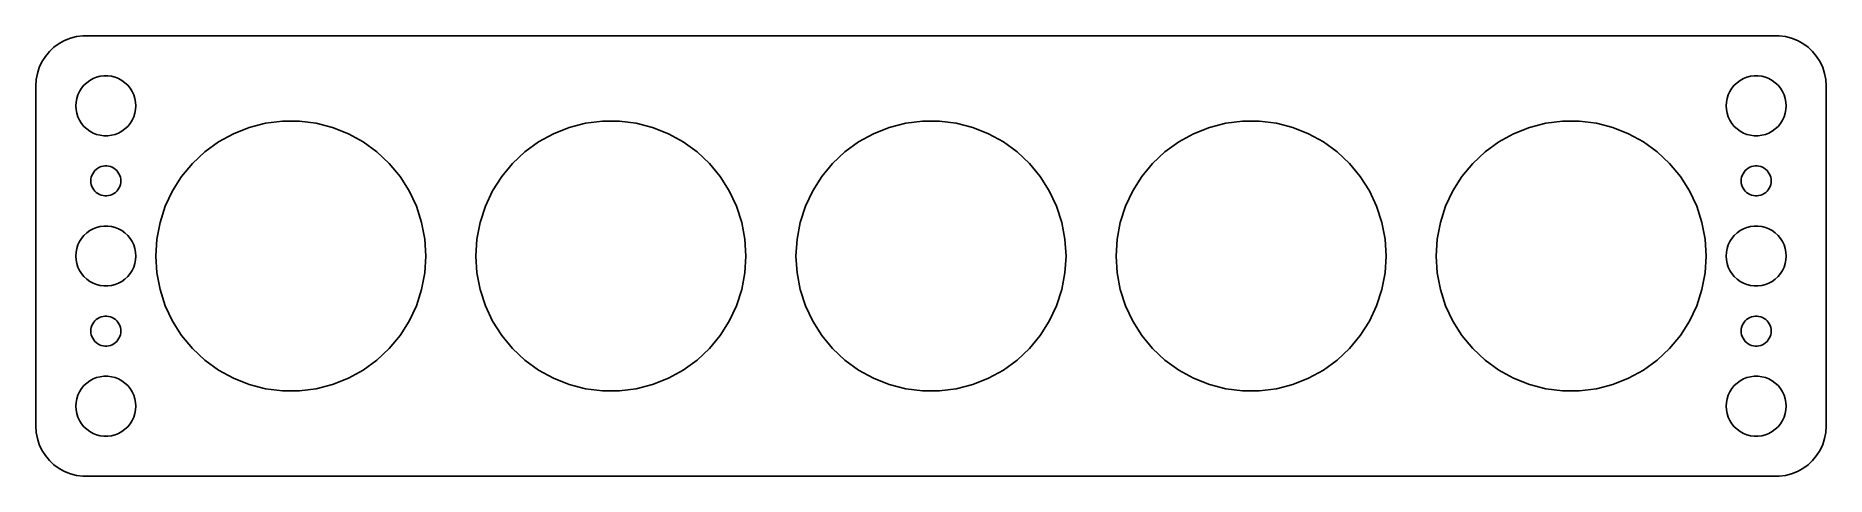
# Model space of a CAD drawing. Header units: metres. Extents: x -90 to 90, y 32 to 76.
import ezdxf

# ---------------------------------------------------------------- set-up
doc = ezdxf.new("R2010")
doc.units = ezdxf.units.M

msp = doc.modelspace()

# ---------------------------------------------------------------- linework, layer by layer
for p, q in [((-87.1791, 75.2216), (-87.6871, 74.8526)), ((-86.6289, 75.5241), (-87.1791, 75.2216)), ((-86.0451, 75.7553), (-86.6289, 75.5241)), ((-85.4369, 75.9114), (-86.0451, 75.7553)), ((-84.8139, 75.9901), (-85.4369, 75.9114)), ((84.8139, 75.9901), (-84.8139, 75.9901)), ((85.4369, 75.9114), (84.8139, 75.9901)), ((86.0451, 75.7553), (85.4369, 75.9114)), ((86.6289, 75.5241), (86.0451, 75.7553)), ((87.1791, 75.2216), (86.6289, 75.5241)), ((87.6871, 74.8526), (87.1791, 75.2216)), ((-88.8815, 73.4088), (-89.1489, 72.8406)), ((-88.5451, 73.9389), (-88.8815, 73.4088)), ((-88.1448, 74.4227), (-88.5451, 73.9389)), ((-87.6871, 74.8526), (-88.1448, 74.4227)), ((88.1448, 74.4227), (87.6871, 74.8526)), ((88.5451, 73.9389), (88.1448, 74.4227)), ((88.8815, 73.4088), (88.5451, 73.9389)), ((89.1489, 72.8406), (88.8815, 73.4088)), ((-89.4606, 71.6267), (-89.5, 71)), ((-89.3429, 72.2434), (-89.4606, 71.6267)), ((-89.1489, 72.8406), (-89.3429, 72.2434)), ((-84.1075, 71.533), (-83.7773, 71.7145)), ((-83.7773, 71.7145), (-83.427, 71.8532)), ((-83.427, 71.8532), (-83.0621, 71.9469)), ((-83.0621, 71.9469), (-82.6884, 71.9941)), ((-82.6884, 71.9941), (-82.3116, 71.9941)), ((-82.3116, 71.9941), (-81.9379, 71.9469)), ((-81.9379, 71.9469), (-81.573, 71.8532)), ((-81.573, 71.8532), (-81.2227, 71.7145)), ((-81.2227, 71.7145), (-80.8925, 71.533)), ((80.8925, 71.533), (81.2227, 71.7145)), ((81.2227, 71.7145), (81.573, 71.8532)), ((81.573, 71.8532), (81.9379, 71.9469)), ((81.9379, 71.9469), (82.3116, 71.9941)), ((82.3116, 71.9941), (82.6884, 71.9941)), ((82.6884, 71.9941), (83.0621, 71.9469)), ((83.0621, 71.9469), (83.427, 71.8532)), ((83.427, 71.8532), (83.7773, 71.7145)), ((83.7773, 71.7145), (84.1075, 71.533)), ((89.3429, 72.2434), (89.1489, 72.8406)), ((89.4606, 71.6267), (89.3429, 72.2434)), ((89.5, 71), (89.4606, 71.6267)), ((-89.5, 71), (-89.5, 37)), ((-85.4057, 69.7461), (-85.2893, 70.1044)), ((-85.2893, 70.1044), (-85.1289, 70.4453)), ((-85.1289, 70.4453), (-84.927, 70.7634)), ((-84.927, 70.7634), (-84.6869, 71.0536)), ((-84.6869, 71.0536), (-84.4123, 71.3115)), ((-84.4123, 71.3115), (-84.1075, 71.533)), ((-80.8925, 71.533), (-80.5877, 71.3115)), ((-80.5877, 71.3115), (-80.3131, 71.0536)), ((-80.3131, 71.0536), (-80.073, 70.7634)), ((-80.073, 70.7634), (-79.8711, 70.4453)), ((-79.8711, 70.4453), (-79.7107, 70.1044)), ((-79.7107, 70.1044), (-79.5943, 69.7461)), ((79.5943, 69.7461), (79.7107, 70.1044)), ((79.7107, 70.1044), (79.8711, 70.4453)), ((79.8711, 70.4453), (80.073, 70.7634)), ((80.073, 70.7634), (80.3131, 71.0536)), ((80.3131, 71.0536), (80.5877, 71.3115)), ((80.5877, 71.3115), (80.8925, 71.533)), ((84.1075, 71.533), (84.4123, 71.3115)), ((84.4123, 71.3115), (84.6869, 71.0536)), ((84.6869, 71.0536), (84.927, 70.7634)), ((84.927, 70.7634), (85.1289, 70.4453)), ((85.1289, 70.4453), (85.2893, 70.1044)), ((85.2893, 70.1044), (85.4057, 69.7461)), ((89.5, 37), (89.5, 71)), ((-85.5, 69), (-85.4763, 69.376)), ((-85.4763, 68.624), (-85.5, 69)), ((-85.4763, 69.376), (-85.4057, 69.7461)), ((-85.4057, 68.2539), (-85.4763, 68.624)), ((-85.2893, 67.8956), (-85.4057, 68.2539)), ((-79.5943, 68.2539), (-79.7107, 67.8956)), ((-79.5943, 69.7461), (-79.5237, 69.376)), ((-79.5237, 68.624), (-79.5943, 68.2539)), ((-79.5237, 69.376), (-79.5, 69)), ((-79.5, 69), (-79.5237, 68.624)), ((79.5, 69), (79.5237, 69.376)), ((79.5237, 68.624), (79.5, 69)), ((79.5237, 69.376), (79.5943, 69.7461)), ((79.5943, 68.2539), (79.5237, 68.624)), ((79.7107, 67.8956), (79.5943, 68.2539)), ((85.4057, 68.2539), (85.2893, 67.8956)), ((85.4057, 69.7461), (85.4763, 69.376)), ((85.4763, 68.624), (85.4057, 68.2539)), ((85.4763, 69.376), (85.5, 69)), ((85.5, 69), (85.4763, 68.624)), ((-85.1289, 67.5547), (-85.2893, 67.8956)), ((-84.927, 67.2366), (-85.1289, 67.5547)), ((-84.6869, 66.9464), (-84.927, 67.2366)), ((-84.4123, 66.6884), (-84.6869, 66.9464)), ((-84.1075, 66.467), (-84.4123, 66.6884)), ((-83.7773, 66.2855), (-84.1075, 66.467)), ((-83.427, 66.1468), (-83.7773, 66.2855)), ((-81.2227, 66.2855), (-81.573, 66.1468)), ((-80.8925, 66.467), (-81.2227, 66.2855)), ((-80.5877, 66.6884), (-80.8925, 66.467)), ((-80.3131, 66.9464), (-80.5877, 66.6884)), ((-80.073, 67.2366), (-80.3131, 66.9464)), ((-79.8711, 67.5547), (-80.073, 67.2366)), ((-79.7107, 67.8956), (-79.8711, 67.5547)), ((-69.748, 66.2152), (-68.1717, 66.8392)), ((-68.1717, 66.8392), (-66.5296, 67.2609)), ((-66.5296, 67.2609), (-64.8477, 67.4734)), ((-64.8477, 67.4734), (-63.1523, 67.4734)), ((-63.1523, 67.4734), (-61.4704, 67.2609)), ((-61.4704, 67.2609), (-59.8283, 66.8392)), ((-59.8283, 66.8392), (-58.252, 66.2152)), ((-37.748, 66.2152), (-36.1717, 66.8392)), ((-36.1717, 66.8392), (-34.5296, 67.2609)), ((-34.5296, 67.2609), (-32.8477, 67.4734)), ((-32.8477, 67.4734), (-31.1523, 67.4734)), ((-31.1523, 67.4734), (-29.4704, 67.2609)), ((-29.4704, 67.2609), (-27.8283, 66.8392)), ((-27.8283, 66.8392), (-26.252, 66.2152)), ((-5.748, 66.2152), (-4.1717, 66.8392)), ((-4.1717, 66.8392), (-2.5296, 67.2609)), ((-2.5296, 67.2609), (-0.8477, 67.4734)), ((-0.8477, 67.4734), (0.8477, 67.4734)), ((0.8477, 67.4734), (2.5296, 67.2609)), ((2.5296, 67.2609), (4.1717, 66.8392)), ((4.1717, 66.8392), (5.748, 66.2152)), ((26.252, 66.2152), (27.8283, 66.8392)), ((27.8283, 66.8392), (29.4704, 67.2609)), ((29.4704, 67.2609), (31.1523, 67.4734)), ((31.1523, 67.4734), (32.8477, 67.4734)), ((32.8477, 67.4734), (34.5296, 67.2609)), ((34.5296, 67.2609), (36.1717, 66.8392)), ((36.1717, 66.8392), (37.748, 66.2152)), ((58.252, 66.2152), (59.8283, 66.8392)), ((59.8283, 66.8392), (61.4704, 67.2609)), ((61.4704, 67.2609), (63.1523, 67.4734)), ((63.1523, 67.4734), (64.8477, 67.4734)), ((64.8477, 67.4734), (66.5296, 67.2609)), ((66.5296, 67.2609), (68.1717, 66.8392)), ((68.1717, 66.8392), (69.748, 66.2152)), ((79.8711, 67.5547), (79.7107, 67.8956)), ((80.073, 67.2366), (79.8711, 67.5547)), ((80.3131, 66.9464), (80.073, 67.2366)), ((80.5877, 66.6884), (80.3131, 66.9464)), ((80.8925, 66.467), (80.5877, 66.6884)), ((81.2227, 66.2855), (80.8925, 66.467)), ((81.573, 66.1468), (81.2227, 66.2855)), ((83.7773, 66.2855), (83.427, 66.1468)), ((84.1075, 66.467), (83.7773, 66.2855)), ((84.4123, 66.6884), (84.1075, 66.467)), ((84.6869, 66.9464), (84.4123, 66.6884)), ((84.927, 67.2366), (84.6869, 66.9464)), ((85.1289, 67.5547), (84.927, 67.2366)), ((85.2893, 67.8956), (85.1289, 67.5547)), ((-83.0621, 66.0531), (-83.427, 66.1468)), ((-82.6884, 66.0059), (-83.0621, 66.0531)), ((-82.3116, 66.0059), (-82.6884, 66.0059)), ((-81.9379, 66.0531), (-82.3116, 66.0059)), ((-81.573, 66.1468), (-81.9379, 66.0531)), ((-72.6052, 64.4019), (-71.2337, 65.3984)), ((-71.2337, 65.3984), (-69.748, 66.2152)), ((-58.252, 66.2152), (-56.7663, 65.3984)), ((-56.7663, 65.3984), (-55.3948, 64.4019)), ((-40.6052, 64.4019), (-39.2337, 65.3984)), ((-39.2337, 65.3984), (-37.748, 66.2152)), ((-26.252, 66.2152), (-24.7663, 65.3984)), ((-24.7663, 65.3984), (-23.3948, 64.4019)), ((-8.6052, 64.4019), (-7.2337, 65.3984)), ((-7.2337, 65.3984), (-5.748, 66.2152)), ((5.748, 66.2152), (7.2337, 65.3984)), ((7.2337, 65.3984), (8.6052, 64.4019)), ((23.3948, 64.4019), (24.7663, 65.3984)), ((24.7663, 65.3984), (26.252, 66.2152)), ((37.748, 66.2152), (39.2337, 65.3984)), ((39.2337, 65.3984), (40.6052, 64.4019)), ((55.3948, 64.4019), (56.7663, 65.3984)), ((56.7663, 65.3984), (58.252, 66.2152)), ((69.748, 66.2152), (71.2337, 65.3984)), ((71.2337, 65.3984), (72.6052, 64.4019)), ((81.9379, 66.0531), (81.573, 66.1468)), ((82.3116, 66.0059), (81.9379, 66.0531)), ((82.6884, 66.0059), (82.3116, 66.0059)), ((83.0621, 66.0531), (82.6884, 66.0059)), ((83.427, 66.1468), (83.0621, 66.0531)), ((-83.5934, 62.5268), (-83.4561, 62.6558)), ((-83.4561, 62.6558), (-83.3037, 62.7665)), ((-83.3037, 62.7665), (-83.1387, 62.8572)), ((-83.1387, 62.8572), (-82.9635, 62.9266)), ((-82.9635, 62.9266), (-82.7811, 62.9734)), ((-82.7811, 62.9734), (-82.5942, 62.997)), ((-82.5942, 62.997), (-82.4058, 62.997)), ((-82.4058, 62.997), (-82.2189, 62.9734)), ((-82.2189, 62.9734), (-82.0365, 62.9266)), ((-82.0365, 62.9266), (-81.8613, 62.8572)), ((-81.8613, 62.8572), (-81.6963, 62.7665)), ((-81.6963, 62.7665), (-81.5439, 62.6558)), ((-81.5439, 62.6558), (-81.4065, 62.5268)), ((-74.9217, 61.9351), (-73.8411, 63.2414)), ((-73.8411, 63.2414), (-72.6052, 64.4019)), ((-55.3948, 64.4019), (-54.1589, 63.2414)), ((-54.1589, 63.2414), (-53.0783, 61.9351)), ((-42.9217, 61.9351), (-41.8411, 63.2414)), ((-41.8411, 63.2414), (-40.6052, 64.4019)), ((-23.3948, 64.4019), (-22.1589, 63.2414)), ((-22.1589, 63.2414), (-21.0783, 61.9351)), ((-10.9217, 61.9351), (-9.8411, 63.2414)), ((-9.8411, 63.2414), (-8.6052, 64.4019)), ((8.6052, 64.4019), (9.8411, 63.2414)), ((9.8411, 63.2414), (10.9217, 61.9351)), ((21.0783, 61.9351), (22.1589, 63.2414)), ((22.1589, 63.2414), (23.3948, 64.4019)), ((40.6052, 64.4019), (41.8411, 63.2414)), ((41.8411, 63.2414), (42.9217, 61.9351)), ((53.0783, 61.9351), (54.1589, 63.2414)), ((54.1589, 63.2414), (55.3948, 64.4019)), ((72.6052, 64.4019), (73.8411, 63.2414)), ((73.8411, 63.2414), (74.9217, 61.9351)), ((81.4065, 62.5268), (81.5439, 62.6558)), ((81.5439, 62.6558), (81.6963, 62.7665)), ((81.6963, 62.7665), (81.8613, 62.8572)), ((81.8613, 62.8572), (82.0365, 62.9266)), ((82.0365, 62.9266), (82.2189, 62.9734)), ((82.2189, 62.9734), (82.4058, 62.997)), ((82.4058, 62.997), (82.5942, 62.997)), ((82.5942, 62.997), (82.7811, 62.9734)), ((82.7811, 62.9734), (82.9635, 62.9266)), ((82.9635, 62.9266), (83.1387, 62.8572)), ((83.1387, 62.8572), (83.3037, 62.7665)), ((83.3037, 62.7665), (83.4561, 62.6558)), ((83.4561, 62.6558), (83.5934, 62.5268)), ((-84, 61.5), (-83.9882, 61.688)), ((-83.9882, 61.312), (-84, 61.5)), ((-83.9882, 61.688), (-83.9529, 61.873)), ((-83.9529, 61.127), (-83.9882, 61.312)), ((-83.9529, 61.873), (-83.8947, 62.0522)), ((-83.8947, 60.9478), (-83.9529, 61.127)), ((-83.8947, 62.0522), (-83.8145, 62.2226)), ((-83.8145, 60.7774), (-83.8947, 60.9478)), ((-83.8145, 62.2226), (-83.7135, 62.3817)), ((-83.7135, 62.3817), (-83.5934, 62.5268)), ((-81.4065, 62.5268), (-81.2865, 62.3817)), ((-81.2865, 62.3817), (-81.1855, 62.2226)), ((-81.1855, 62.2226), (-81.1053, 62.0522)), ((-81.1053, 60.9478), (-81.1855, 60.7774)), ((-81.1053, 62.0522), (-81.0471, 61.873)), ((-81.0471, 61.127), (-81.1053, 60.9478)), ((-81.0471, 61.873), (-81.0118, 61.688)), ((-81.0118, 61.312), (-81.0471, 61.127)), ((-81.0118, 61.688), (-81, 61.5)), ((-81, 61.5), (-81.0118, 61.312)), ((-75.8301, 60.5037), (-74.9217, 61.9351)), ((-53.0783, 61.9351), (-52.1699, 60.5037)), ((-43.8301, 60.5037), (-42.9217, 61.9351)), ((-21.0783, 61.9351), (-20.1698, 60.5037)), ((-11.8301, 60.5037), (-10.9217, 61.9351)), ((10.9217, 61.9351), (11.8301, 60.5037)), ((20.1698, 60.5037), (21.0783, 61.9351)), ((42.9217, 61.9351), (43.8301, 60.5037)), ((52.1699, 60.5037), (53.0783, 61.9351)), ((74.9217, 61.9351), (75.8301, 60.5037)), ((81, 61.5), (81.0118, 61.688)), ((81.0118, 61.312), (81, 61.5)), ((81.0118, 61.688), (81.0471, 61.873)), ((81.0471, 61.127), (81.0118, 61.312)), ((81.0471, 61.873), (81.1053, 62.0522)), ((81.1053, 60.9478), (81.0471, 61.127)), ((81.1053, 62.0522), (81.1855, 62.2226)), ((81.1855, 60.7774), (81.1053, 60.9478)), ((81.1855, 62.2226), (81.2865, 62.3817)), ((81.2865, 62.3817), (81.4065, 62.5268)), ((83.5934, 62.5268), (83.7135, 62.3817)), ((83.7135, 62.3817), (83.8145, 62.2226)), ((83.8145, 62.2226), (83.8947, 62.0522)), ((83.8947, 60.9478), (83.8145, 60.7774)), ((83.8947, 62.0522), (83.9529, 61.873)), ((83.9529, 61.127), (83.8947, 60.9478)), ((83.9529, 61.873), (83.9882, 61.688)), ((83.9882, 61.312), (83.9529, 61.127)), ((83.9882, 61.688), (84, 61.5)), ((84, 61.5), (83.9882, 61.312)), ((-83.7135, 60.6183), (-83.8145, 60.7774)), ((-83.5934, 60.4732), (-83.7135, 60.6183)), ((-83.4561, 60.3442), (-83.5934, 60.4732)), ((-83.3037, 60.2335), (-83.4561, 60.3442)), ((-83.1387, 60.1427), (-83.3037, 60.2335)), ((-82.9635, 60.0734), (-83.1387, 60.1427)), ((-82.7811, 60.0266), (-82.9635, 60.0734)), ((-82.5942, 60.0029), (-82.7811, 60.0266)), ((-82.4058, 60.0029), (-82.5942, 60.0029)), ((-82.2189, 60.0266), (-82.4058, 60.0029)), ((-82.0365, 60.0734), (-82.2189, 60.0266)), ((-81.8613, 60.1427), (-82.0365, 60.0734)), ((-81.6963, 60.2335), (-81.8613, 60.1427)), ((-81.5439, 60.3442), (-81.6963, 60.2335)), ((-81.4065, 60.4732), (-81.5439, 60.3442)), ((-81.2865, 60.6183), (-81.4065, 60.4732)), ((-81.1855, 60.7774), (-81.2865, 60.6183)), ((-76.552, 58.9697), (-75.8301, 60.5037)), ((-52.1699, 60.5037), (-51.448, 58.9697)), ((-44.552, 58.9697), (-43.8301, 60.5037)), ((-20.1698, 60.5037), (-19.448, 58.9697)), ((-12.552, 58.9697), (-11.8301, 60.5037)), ((11.8301, 60.5037), (12.552, 58.9697)), ((19.448, 58.9697), (20.1698, 60.5037)), ((43.8301, 60.5037), (44.552, 58.9697)), ((51.448, 58.9697), (52.1699, 60.5037)), ((75.8301, 60.5037), (76.552, 58.9697)), ((81.2865, 60.6183), (81.1855, 60.7774)), ((81.4065, 60.4732), (81.2865, 60.6183)), ((81.5439, 60.3442), (81.4065, 60.4732)), ((81.6963, 60.2335), (81.5439, 60.3442)), ((81.8613, 60.1427), (81.6963, 60.2335)), ((82.0365, 60.0734), (81.8613, 60.1427)), ((82.2189, 60.0266), (82.0365, 60.0734)), ((82.4058, 60.0029), (82.2189, 60.0266)), ((82.5942, 60.0029), (82.4058, 60.0029)), ((82.7811, 60.0266), (82.5942, 60.0029)), ((82.9635, 60.0734), (82.7811, 60.0266)), ((83.1387, 60.1427), (82.9635, 60.0734)), ((83.3037, 60.2335), (83.1387, 60.1427)), ((83.4561, 60.3442), (83.3037, 60.2335)), ((83.5934, 60.4732), (83.4561, 60.3442)), ((83.7135, 60.6183), (83.5934, 60.4732)), ((83.8145, 60.7774), (83.7135, 60.6183)), ((-77.3935, 55.692), (-77.0759, 57.3573)), ((-77.0759, 57.3573), (-76.552, 58.9697)), ((-51.448, 58.9697), (-50.9241, 57.3573)), ((-50.9241, 57.3573), (-50.6064, 55.692)), ((-45.3935, 55.692), (-45.0759, 57.3573)), ((-45.0759, 57.3573), (-44.552, 58.9697)), ((-19.448, 58.9697), (-18.9241, 57.3573)), ((-18.9241, 57.3573), (-18.6064, 55.692)), ((-13.3935, 55.692), (-13.0759, 57.3573)), ((-13.0759, 57.3573), (-12.552, 58.9697)), ((12.552, 58.9697), (13.0759, 57.3573)), ((13.0759, 57.3573), (13.3935, 55.692)), ((18.6064, 55.692), (18.9241, 57.3573)), ((18.9241, 57.3573), (19.448, 58.9697)), ((44.552, 58.9697), (45.0759, 57.3573)), ((45.0759, 57.3573), (45.3935, 55.692)), ((50.6064, 55.692), (50.9241, 57.3573)), ((50.9241, 57.3573), (51.448, 58.9697)), ((76.552, 58.9697), (77.0759, 57.3573)), ((77.0759, 57.3573), (77.3935, 55.692)), ((-85.1289, 55.4453), (-84.927, 55.7634)), ((-84.927, 55.7634), (-84.6869, 56.0536)), ((-84.6869, 56.0536), (-84.4123, 56.3115)), ((-84.4123, 56.3115), (-84.1075, 56.533)), ((-84.1075, 56.533), (-83.7773, 56.7145)), ((-83.7773, 56.7145), (-83.427, 56.8532)), ((-83.427, 56.8532), (-83.0621, 56.9469)), ((-83.0621, 56.9469), (-82.6884, 56.9941)), ((-82.6884, 56.9941), (-82.3116, 56.9941)), ((-82.3116, 56.9941), (-81.9379, 56.9469)), ((-81.9379, 56.9469), (-81.573, 56.8532)), ((-81.573, 56.8532), (-81.2227, 56.7145)), ((-81.2227, 56.7145), (-80.8925, 56.533)), ((-80.8925, 56.533), (-80.5877, 56.3115)), ((-80.5877, 56.3115), (-80.3131, 56.0536)), ((-80.3131, 56.0536), (-80.073, 55.7634)), ((-80.073, 55.7634), (-79.8711, 55.4453)), ((-77.5, 54), (-77.3935, 55.692)), ((-50.6064, 55.692), (-50.5, 54)), ((-45.5, 54), (-45.3935, 55.692)), ((-18.6064, 55.692), (-18.5, 54)), ((-13.5, 54), (-13.3935, 55.692)), ((13.3935, 55.692), (13.5, 54)), ((18.5, 54), (18.6064, 55.692)), ((45.3935, 55.692), (45.5, 54)), ((50.5, 54), (50.6064, 55.692)), ((77.3935, 55.692), (77.5, 54)), ((79.8711, 55.4453), (80.073, 55.7634)), ((80.073, 55.7634), (80.3131, 56.0536)), ((80.3131, 56.0536), (80.5877, 56.3115)), ((80.5877, 56.3115), (80.8925, 56.533)), ((80.8925, 56.533), (81.2227, 56.7145)), ((81.2227, 56.7145), (81.573, 56.8532)), ((81.573, 56.8532), (81.9379, 56.9469)), ((81.9379, 56.9469), (82.3116, 56.9941)), ((82.3116, 56.9941), (82.6884, 56.9941)), ((82.6884, 56.9941), (83.0621, 56.9469)), ((83.0621, 56.9469), (83.427, 56.8532)), ((83.427, 56.8532), (83.7773, 56.7145)), ((83.7773, 56.7145), (84.1075, 56.533)), ((84.1075, 56.533), (84.4123, 56.3115)), ((84.4123, 56.3115), (84.6869, 56.0536)), ((84.6869, 56.0536), (84.927, 55.7634)), ((84.927, 55.7634), (85.1289, 55.4453)), ((-85.5, 54), (-85.4763, 54.376)), ((-85.4763, 53.624), (-85.5, 54)), ((-85.4763, 54.376), (-85.4057, 54.7461)), ((-85.4057, 54.7461), (-85.2893, 55.1044)), ((-85.2893, 55.1044), (-85.1289, 55.4453)), ((-79.8711, 55.4453), (-79.7107, 55.1044)), ((-79.7107, 55.1044), (-79.5943, 54.7461)), ((-79.5943, 54.7461), (-79.5237, 54.376)), ((-79.5237, 54.376), (-79.5, 54)), ((-79.5, 54), (-79.5237, 53.624)), ((-77.3935, 52.308), (-77.5, 54)), ((-50.5, 54), (-50.6064, 52.308)), ((-45.3935, 52.308), (-45.5, 54)), ((-18.5, 54), (-18.6064, 52.308)), ((-13.3935, 52.308), (-13.5, 54)), ((13.5, 54), (13.3935, 52.308)), ((18.6064, 52.308), (18.5, 54)), ((45.5, 54), (45.3935, 52.308)), ((50.6064, 52.308), (50.5, 54)), ((77.5, 54), (77.3935, 52.308)), ((79.5, 54), (79.5237, 54.376)), ((79.5237, 53.624), (79.5, 54)), ((79.5237, 54.376), (79.5943, 54.7461)), ((79.5943, 54.7461), (79.7107, 55.1044)), ((79.7107, 55.1044), (79.8711, 55.4453)), ((85.1289, 55.4453), (85.2893, 55.1044)), ((85.2893, 55.1044), (85.4057, 54.7461)), ((85.4057, 54.7461), (85.4763, 54.376)), ((85.4763, 54.376), (85.5, 54)), ((85.5, 54), (85.4763, 53.624)), ((-85.4057, 53.2539), (-85.4763, 53.624)), ((-85.2893, 52.8956), (-85.4057, 53.2539)), ((-85.1289, 52.5547), (-85.2893, 52.8956)), ((-84.927, 52.2366), (-85.1289, 52.5547)), ((-84.6869, 51.9464), (-84.927, 52.2366)), ((-84.4123, 51.6885), (-84.6869, 51.9464)), ((-80.3131, 51.9464), (-80.5877, 51.6885)), ((-80.073, 52.2366), (-80.3131, 51.9464)), ((-79.8711, 52.5547), (-80.073, 52.2366)), ((-79.7107, 52.8956), (-79.8711, 52.5547)), ((-79.5943, 53.2539), (-79.7107, 52.8956)), ((-79.5237, 53.624), (-79.5943, 53.2539)), ((-77.0759, 50.6427), (-77.3935, 52.308)), ((-50.6064, 52.308), (-50.9241, 50.6427)), ((-45.0759, 50.6427), (-45.3935, 52.308)), ((-18.6064, 52.308), (-18.9241, 50.6427)), ((-13.0759, 50.6427), (-13.3935, 52.308)), ((13.3935, 52.308), (13.0759, 50.6427)), ((18.9241, 50.6427), (18.6064, 52.308)), ((45.3935, 52.308), (45.0759, 50.6427)), ((50.9241, 50.6427), (50.6064, 52.308)), ((77.3935, 52.308), (77.0759, 50.6427)), ((79.5943, 53.2539), (79.5237, 53.624)), ((79.7107, 52.8956), (79.5943, 53.2539)), ((79.8711, 52.5547), (79.7107, 52.8956)), ((80.073, 52.2366), (79.8711, 52.5547)), ((80.3131, 51.9464), (80.073, 52.2366)), ((80.5877, 51.6885), (80.3131, 51.9464)), ((84.6869, 51.9464), (84.4123, 51.6885)), ((84.927, 52.2366), (84.6869, 51.9464)), ((85.1289, 52.5547), (84.927, 52.2366)), ((85.2893, 52.8956), (85.1289, 52.5547)), ((85.4057, 53.2539), (85.2893, 52.8956)), ((85.4763, 53.624), (85.4057, 53.2539)), ((-84.1075, 51.467), (-84.4123, 51.6885)), ((-83.7773, 51.2855), (-84.1075, 51.467)), ((-83.427, 51.1468), (-83.7773, 51.2855)), ((-83.0621, 51.0531), (-83.427, 51.1468)), ((-82.6884, 51.0059), (-83.0621, 51.0531)), ((-82.3116, 51.0059), (-82.6884, 51.0059)), ((-81.9379, 51.0531), (-82.3116, 51.0059)), ((-81.573, 51.1468), (-81.9379, 51.0531)), ((-81.2227, 51.2855), (-81.573, 51.1468)), ((-80.8925, 51.467), (-81.2227, 51.2855)), ((-80.5877, 51.6885), (-80.8925, 51.467)), ((-76.552, 49.0303), (-77.0759, 50.6427)), ((-50.9241, 50.6427), (-51.448, 49.0303)), ((-44.552, 49.0303), (-45.0759, 50.6427)), ((-18.9241, 50.6427), (-19.448, 49.0303)), ((-12.552, 49.0303), (-13.0759, 50.6427)), ((13.0759, 50.6427), (12.552, 49.0303)), ((19.448, 49.0303), (18.9241, 50.6427)), ((45.0759, 50.6427), (44.552, 49.0303)), ((51.448, 49.0303), (50.9241, 50.6427)), ((77.0759, 50.6427), (76.552, 49.0303)), ((80.8925, 51.467), (80.5877, 51.6885)), ((81.2227, 51.2855), (80.8925, 51.467)), ((81.573, 51.1468), (81.2227, 51.2855)), ((81.9379, 51.0531), (81.573, 51.1468)), ((82.3116, 51.0059), (81.9379, 51.0531)), ((82.6884, 51.0059), (82.3116, 51.0059)), ((83.0621, 51.0531), (82.6884, 51.0059)), ((83.427, 51.1468), (83.0621, 51.0531)), ((83.7773, 51.2855), (83.427, 51.1468)), ((84.1075, 51.467), (83.7773, 51.2855)), ((84.4123, 51.6885), (84.1075, 51.467)), ((-75.8301, 47.4963), (-76.552, 49.0303)), ((-51.448, 49.0303), (-52.1699, 47.4963)), ((-43.8301, 47.4963), (-44.552, 49.0303)), ((-19.448, 49.0303), (-20.1698, 47.4963)), ((-11.8301, 47.4963), (-12.552, 49.0303)), ((12.552, 49.0303), (11.8301, 47.4963)), ((20.1698, 47.4963), (19.448, 49.0303)), ((44.552, 49.0303), (43.8301, 47.4963)), ((52.1699, 47.4963), (51.448, 49.0303)), ((76.552, 49.0303), (75.8301, 47.4963)), ((-84, 46.5), (-83.9882, 46.688)), ((-83.9882, 46.688), (-83.9529, 46.873)), ((-83.9529, 46.873), (-83.8947, 47.0522)), ((-83.8947, 47.0522), (-83.8145, 47.2226)), ((-83.8145, 47.2226), (-83.7135, 47.3817)), ((-83.7135, 47.3817), (-83.5934, 47.5268)), ((-83.5934, 47.5268), (-83.4561, 47.6558)), ((-83.4561, 47.6558), (-83.3037, 47.7665)), ((-83.3037, 47.7665), (-83.1387, 47.8573)), ((-83.1387, 47.8573), (-82.9635, 47.9266)), ((-82.9635, 47.9266), (-82.7811, 47.9734)), ((-82.7811, 47.9734), (-82.5942, 47.9971)), ((-82.5942, 47.9971), (-82.4058, 47.9971)), ((-82.4058, 47.9971), (-82.2189, 47.9734)), ((-82.2189, 47.9734), (-82.0365, 47.9266)), ((-82.0365, 47.9266), (-81.8613, 47.8573)), ((-81.8613, 47.8573), (-81.6963, 47.7665)), ((-81.6963, 47.7665), (-81.5439, 47.6558)), ((-81.5439, 47.6558), (-81.4065, 47.5268)), ((-81.4065, 47.5268), (-81.2865, 47.3817)), ((-81.2865, 47.3817), (-81.1855, 47.2226)), ((-81.1855, 47.2226), (-81.1053, 47.0522)), ((-81.1053, 47.0522), (-81.0471, 46.873)), ((-81.0471, 46.873), (-81.0118, 46.688)), ((-81.0118, 46.688), (-81, 46.5)), ((-74.9217, 46.0649), (-75.8301, 47.4963)), ((-52.1699, 47.4963), (-53.0783, 46.0649)), ((-42.9217, 46.0649), (-43.8301, 47.4963)), ((-20.1698, 47.4963), (-21.0783, 46.0649)), ((-10.9217, 46.0649), (-11.8301, 47.4963)), ((11.8301, 47.4963), (10.9217, 46.0649)), ((21.0783, 46.0649), (20.1698, 47.4963)), ((43.8301, 47.4963), (42.9217, 46.0649)), ((53.0783, 46.0649), (52.1699, 47.4963)), ((75.8301, 47.4963), (74.9217, 46.0649)), ((81, 46.5), (81.0118, 46.688)), ((81.0118, 46.688), (81.0471, 46.873)), ((81.0471, 46.873), (81.1053, 47.0522)), ((81.1053, 47.0522), (81.1855, 47.2226)), ((81.1855, 47.2226), (81.2865, 47.3817)), ((81.2865, 47.3817), (81.4065, 47.5268)), ((81.4065, 47.5268), (81.5439, 47.6558)), ((81.5439, 47.6558), (81.6963, 47.7665)), ((81.6963, 47.7665), (81.8613, 47.8573)), ((81.8613, 47.8573), (82.0365, 47.9266)), ((82.0365, 47.9266), (82.2189, 47.9734)), ((82.2189, 47.9734), (82.4058, 47.9971)), ((82.4058, 47.9971), (82.5942, 47.9971)), ((82.5942, 47.9971), (82.7811, 47.9734)), ((82.7811, 47.9734), (82.9635, 47.9266)), ((82.9635, 47.9266), (83.1387, 47.8573)), ((83.1387, 47.8573), (83.3037, 47.7665)), ((83.3037, 47.7665), (83.4561, 47.6558)), ((83.4561, 47.6558), (83.5934, 47.5268)), ((83.5934, 47.5268), (83.7135, 47.3817)), ((83.7135, 47.3817), (83.8145, 47.2226)), ((83.8145, 47.2226), (83.8947, 47.0522)), ((83.8947, 47.0522), (83.9529, 46.873)), ((83.9529, 46.873), (83.9882, 46.688)), ((83.9882, 46.688), (84, 46.5)), ((-83.9882, 46.312), (-84, 46.5)), ((-83.9529, 46.127), (-83.9882, 46.312)), ((-83.8947, 45.9478), (-83.9529, 46.127)), ((-83.8145, 45.7774), (-83.8947, 45.9478)), ((-83.7135, 45.6183), (-83.8145, 45.7774)), ((-83.5934, 45.4732), (-83.7135, 45.6183)), ((-83.4561, 45.3442), (-83.5934, 45.4732)), ((-83.3037, 45.2335), (-83.4561, 45.3442)), ((-83.1387, 45.1428), (-83.3037, 45.2335)), ((-82.9635, 45.0734), (-83.1387, 45.1428)), ((-82.7811, 45.0266), (-82.9635, 45.0734)), ((-82.5942, 45.003), (-82.7811, 45.0266)), ((-82.4058, 45.003), (-82.5942, 45.003)), ((-82.2189, 45.0266), (-82.4058, 45.003)), ((-82.0365, 45.0734), (-82.2189, 45.0266)), ((-81.8613, 45.1428), (-82.0365, 45.0734)), ((-81.6963, 45.2335), (-81.8613, 45.1428)), ((-81.5439, 45.3442), (-81.6963, 45.2335)), ((-81.4065, 45.4732), (-81.5439, 45.3442)), ((-81.2865, 45.6183), (-81.4065, 45.4732)), ((-81.1855, 45.7774), (-81.2865, 45.6183)), ((-81.1053, 45.9478), (-81.1855, 45.7774)), ((-81.0471, 46.127), (-81.1053, 45.9478)), ((-81.0118, 46.312), (-81.0471, 46.127)), ((-81, 46.5), (-81.0118, 46.312)), ((-73.8411, 44.7586), (-74.9217, 46.0649)), ((-72.6052, 43.5981), (-73.8411, 44.7586)), ((-54.1589, 44.7586), (-55.3948, 43.5981)), ((-53.0783, 46.0649), (-54.1589, 44.7586)), ((-41.8411, 44.7586), (-42.9217, 46.0649)), ((-40.6052, 43.5981), (-41.8411, 44.7586)), ((-22.1589, 44.7586), (-23.3948, 43.5981)), ((-21.0783, 46.0649), (-22.1589, 44.7586)), ((-9.8411, 44.7586), (-10.9217, 46.0649)), ((-8.6052, 43.5981), (-9.8411, 44.7586)), ((9.8411, 44.7586), (8.6052, 43.5981)), ((10.9217, 46.0649), (9.8411, 44.7586)), ((22.1589, 44.7586), (21.0783, 46.0649)), ((23.3948, 43.5981), (22.1589, 44.7586)), ((41.8411, 44.7586), (40.6052, 43.5981)), ((42.9217, 46.0649), (41.8411, 44.7586)), ((54.1589, 44.7586), (53.0783, 46.0649)), ((55.3948, 43.5981), (54.1589, 44.7586)), ((73.8411, 44.7586), (72.6052, 43.5981)), ((74.9217, 46.0649), (73.8411, 44.7586)), ((81.0118, 46.312), (81, 46.5)), ((81.0471, 46.127), (81.0118, 46.312)), ((81.1053, 45.9478), (81.0471, 46.127)), ((81.1855, 45.7774), (81.1053, 45.9478)), ((81.2865, 45.6183), (81.1855, 45.7774)), ((81.4065, 45.4732), (81.2865, 45.6183)), ((81.5439, 45.3442), (81.4065, 45.4732)), ((81.6963, 45.2335), (81.5439, 45.3442)), ((81.8613, 45.1428), (81.6963, 45.2335)), ((82.0365, 45.0734), (81.8613, 45.1428)), ((82.2189, 45.0266), (82.0365, 45.0734)), ((82.4058, 45.003), (82.2189, 45.0266)), ((82.5942, 45.003), (82.4058, 45.003)), ((82.7811, 45.0266), (82.5942, 45.003)), ((82.9635, 45.0734), (82.7811, 45.0266)), ((83.1387, 45.1428), (82.9635, 45.0734)), ((83.3037, 45.2335), (83.1387, 45.1428)), ((83.4561, 45.3442), (83.3037, 45.2335)), ((83.5934, 45.4732), (83.4561, 45.3442)), ((83.7135, 45.6183), (83.5934, 45.4732)), ((83.8145, 45.7774), (83.7135, 45.6183)), ((83.8947, 45.9478), (83.8145, 45.7774)), ((83.9529, 46.127), (83.8947, 45.9478)), ((83.9882, 46.312), (83.9529, 46.127)), ((84, 46.5), (83.9882, 46.312)), ((-71.2337, 42.6016), (-72.6052, 43.5981)), ((-55.3948, 43.5981), (-56.7663, 42.6016)), ((-39.2337, 42.6016), (-40.6052, 43.5981)), ((-23.3948, 43.5981), (-24.7663, 42.6016)), ((-7.2337, 42.6016), (-8.6052, 43.5981)), ((8.6052, 43.5981), (7.2337, 42.6016)), ((24.7663, 42.6016), (23.3948, 43.5981)), ((40.6052, 43.5981), (39.2337, 42.6016)), ((56.7663, 42.6016), (55.3948, 43.5981)), ((72.6052, 43.5981), (71.2337, 42.6016)), ((-84.6869, 41.0536), (-84.4123, 41.3116)), ((-84.4123, 41.3116), (-84.1075, 41.533)), ((-84.1075, 41.533), (-83.7773, 41.7145)), ((-83.7773, 41.7145), (-83.427, 41.8532)), ((-83.427, 41.8532), (-83.0621, 41.9469)), ((-83.0621, 41.9469), (-82.6884, 41.9941)), ((-82.6884, 41.9941), (-82.3116, 41.9941)), ((-82.3116, 41.9941), (-81.9379, 41.9469)), ((-81.9379, 41.9469), (-81.573, 41.8532)), ((-81.573, 41.8532), (-81.2227, 41.7145)), ((-81.2227, 41.7145), (-80.8925, 41.533)), ((-80.8925, 41.533), (-80.5877, 41.3116)), ((-80.5877, 41.3116), (-80.3131, 41.0536)), ((-69.748, 41.7848), (-71.2337, 42.6016)), ((-68.1717, 41.1608), (-69.748, 41.7848)), ((-58.252, 41.7848), (-59.8283, 41.1608)), ((-56.7663, 42.6016), (-58.252, 41.7848)), ((-37.748, 41.7848), (-39.2337, 42.6016)), ((-36.1717, 41.1608), (-37.748, 41.7848)), ((-26.252, 41.7848), (-27.8283, 41.1608)), ((-24.7663, 42.6016), (-26.252, 41.7848)), ((-5.748, 41.7848), (-7.2337, 42.6016)), ((-4.1717, 41.1608), (-5.748, 41.7848)), ((5.748, 41.7848), (4.1717, 41.1608)), ((7.2337, 42.6016), (5.748, 41.7848)), ((26.252, 41.7848), (24.7663, 42.6016)), ((27.8283, 41.1608), (26.252, 41.7848)), ((37.748, 41.7848), (36.1717, 41.1608)), ((39.2337, 42.6016), (37.748, 41.7848)), ((58.252, 41.7848), (56.7663, 42.6016)), ((59.8283, 41.1608), (58.252, 41.7848)), ((69.748, 41.7848), (68.1717, 41.1608)), ((71.2337, 42.6016), (69.748, 41.7848)), ((80.3131, 41.0536), (80.5877, 41.3116)), ((80.5877, 41.3116), (80.8925, 41.533)), ((80.8925, 41.533), (81.2227, 41.7145)), ((81.2227, 41.7145), (81.573, 41.8532)), ((81.573, 41.8532), (81.9379, 41.9469)), ((81.9379, 41.9469), (82.3116, 41.9941)), ((82.3116, 41.9941), (82.6884, 41.9941)), ((82.6884, 41.9941), (83.0621, 41.9469)), ((83.0621, 41.9469), (83.427, 41.8532)), ((83.427, 41.8532), (83.7773, 41.7145)), ((83.7773, 41.7145), (84.1075, 41.533)), ((84.1075, 41.533), (84.4123, 41.3116)), ((84.4123, 41.3116), (84.6869, 41.0536)), ((-85.4763, 39.376), (-85.4057, 39.7461)), ((-85.4057, 39.7461), (-85.2893, 40.1044)), ((-85.2893, 40.1044), (-85.1289, 40.4453)), ((-85.1289, 40.4453), (-84.927, 40.7634)), ((-84.927, 40.7634), (-84.6869, 41.0536)), ((-80.3131, 41.0536), (-80.073, 40.7634)), ((-80.073, 40.7634), (-79.8711, 40.4453)), ((-79.8711, 40.4453), (-79.7107, 40.1044)), ((-79.7107, 40.1044), (-79.5943, 39.7461)), ((-79.5943, 39.7461), (-79.5237, 39.376)), ((-66.5296, 40.7391), (-68.1717, 41.1608)), ((-64.8477, 40.5266), (-66.5296, 40.7391)), ((-63.1523, 40.5266), (-64.8477, 40.5266)), ((-61.4704, 40.7391), (-63.1523, 40.5266)), ((-59.8283, 41.1608), (-61.4704, 40.7391)), ((-34.5296, 40.7391), (-36.1717, 41.1608)), ((-32.8477, 40.5266), (-34.5296, 40.7391)), ((-31.1523, 40.5266), (-32.8477, 40.5266)), ((-29.4704, 40.7391), (-31.1523, 40.5266)), ((-27.8283, 41.1608), (-29.4704, 40.7391)), ((-2.5296, 40.7391), (-4.1717, 41.1608)), ((-0.8477, 40.5266), (-2.5296, 40.7391)), ((0.8477, 40.5266), (-0.8477, 40.5266)), ((2.5296, 40.7391), (0.8477, 40.5266)), ((4.1717, 41.1608), (2.5296, 40.7391)), ((29.4704, 40.7391), (27.8283, 41.1608)), ((31.1523, 40.5266), (29.4704, 40.7391)), ((32.8477, 40.5266), (31.1523, 40.5266)), ((34.5296, 40.7391), (32.8477, 40.5266)), ((36.1717, 41.1608), (34.5296, 40.7391)), ((61.4704, 40.7391), (59.8283, 41.1608)), ((63.1523, 40.5266), (61.4704, 40.7391)), ((64.8477, 40.5266), (63.1523, 40.5266)), ((66.5296, 40.7391), (64.8477, 40.5266)), ((68.1717, 41.1608), (66.5296, 40.7391)), ((79.5237, 39.376), (79.5943, 39.7461)), ((79.5943, 39.7461), (79.7107, 40.1044)), ((79.7107, 40.1044), (79.8711, 40.4453)), ((79.8711, 40.4453), (80.073, 40.7634)), ((80.073, 40.7634), (80.3131, 41.0536)), ((84.6869, 41.0536), (84.927, 40.7634)), ((84.927, 40.7634), (85.1289, 40.4453)), ((85.1289, 40.4453), (85.2893, 40.1044)), ((85.2893, 40.1044), (85.4057, 39.7461)), ((85.4057, 39.7461), (85.4763, 39.376)), ((-85.5, 39), (-85.4763, 39.376)), ((-85.4763, 38.624), (-85.5, 39)), ((-85.4057, 38.2539), (-85.4763, 38.624)), ((-85.2893, 37.8956), (-85.4057, 38.2539)), ((-85.1289, 37.5547), (-85.2893, 37.8956)), ((-79.7107, 37.8956), (-79.8711, 37.5547)), ((-79.5943, 38.2539), (-79.7107, 37.8956)), ((-79.5237, 38.624), (-79.5943, 38.2539)), ((-79.5237, 39.376), (-79.5, 39)), ((-79.5, 39), (-79.5237, 38.624)), ((79.5, 39), (79.5237, 39.376)), ((79.5237, 38.624), (79.5, 39)), ((79.5943, 38.2539), (79.5237, 38.624)), ((79.7107, 37.8956), (79.5943, 38.2539)), ((79.8711, 37.5547), (79.7107, 37.8956)), ((85.2893, 37.8956), (85.1289, 37.5547)), ((85.4057, 38.2539), (85.2893, 37.8956)), ((85.4763, 38.624), (85.4057, 38.2539)), ((85.4763, 39.376), (85.5, 39)), ((85.5, 39), (85.4763, 38.624)), ((-89.5, 37), (-89.4606, 36.3733)), ((-89.4606, 36.3733), (-89.3429, 35.7566)), ((-84.927, 37.2366), (-85.1289, 37.5547)), ((-84.6869, 36.9464), (-84.927, 37.2366)), ((-84.4123, 36.6885), (-84.6869, 36.9464)), ((-84.1075, 36.467), (-84.4123, 36.6885)), ((-83.7773, 36.2855), (-84.1075, 36.467)), ((-83.427, 36.1468), (-83.7773, 36.2855)), ((-83.0621, 36.0531), (-83.427, 36.1468)), ((-82.6884, 36.0059), (-83.0621, 36.0531)), ((-82.3116, 36.0059), (-82.6884, 36.0059)), ((-81.9379, 36.0531), (-82.3116, 36.0059)), ((-81.573, 36.1468), (-81.9379, 36.0531)), ((-81.2227, 36.2855), (-81.573, 36.1468)), ((-80.8925, 36.467), (-81.2227, 36.2855)), ((-80.5877, 36.6885), (-80.8925, 36.467)), ((-80.3131, 36.9464), (-80.5877, 36.6885)), ((-80.073, 37.2366), (-80.3131, 36.9464)), ((-79.8711, 37.5547), (-80.073, 37.2366)), ((80.073, 37.2366), (79.8711, 37.5547)), ((80.3131, 36.9464), (80.073, 37.2366)), ((80.5877, 36.6885), (80.3131, 36.9464)), ((80.8925, 36.467), (80.5877, 36.6885)), ((81.2227, 36.2855), (80.8925, 36.467)), ((81.573, 36.1468), (81.2227, 36.2855)), ((81.9379, 36.0531), (81.573, 36.1468)), ((82.3116, 36.0059), (81.9379, 36.0531)), ((82.6884, 36.0059), (82.3116, 36.0059)), ((83.0621, 36.0531), (82.6884, 36.0059)), ((83.427, 36.1468), (83.0621, 36.0531)), ((83.7773, 36.2855), (83.427, 36.1468)), ((84.1075, 36.467), (83.7773, 36.2855)), ((84.4123, 36.6885), (84.1075, 36.467)), ((84.6869, 36.9464), (84.4123, 36.6885)), ((84.927, 37.2366), (84.6869, 36.9464)), ((85.1289, 37.5547), (84.927, 37.2366)), ((89.3429, 35.7566), (89.4606, 36.3733)), ((89.4606, 36.3733), (89.5, 37)), ((-89.3429, 35.7566), (-89.1489, 35.1594)), ((-89.1489, 35.1594), (-88.8815, 34.5912)), ((-88.8815, 34.5912), (-88.5451, 34.0611)), ((-88.5451, 34.0611), (-88.1448, 33.5773)), ((88.1448, 33.5773), (88.5451, 34.0611)), ((88.5451, 34.0611), (88.8815, 34.5912)), ((88.8815, 34.5912), (89.1489, 35.1594)), ((89.1489, 35.1594), (89.3429, 35.7566)), ((-88.1448, 33.5773), (-87.6871, 33.1474)), ((-87.6871, 33.1474), (-87.1791, 32.7784)), ((-87.1791, 32.7784), (-86.6289, 32.4759)), ((-86.6289, 32.4759), (-86.0451, 32.2447)), ((-86.0451, 32.2447), (-85.4369, 32.0886)), ((85.4369, 32.0886), (86.0451, 32.2447)), ((86.0451, 32.2447), (86.6289, 32.4759)), ((86.6289, 32.4759), (87.1791, 32.7784)), ((87.1791, 32.7784), (87.6871, 33.1474)), ((87.6871, 33.1474), (88.1448, 33.5773)), ((-85.4369, 32.0886), (-84.8139, 32.0099)), ((-84.8139, 32.0099), (84.8139, 32.0099)), ((84.8139, 32.0099), (85.4369, 32.0886))]:
    msp.add_line(p, q)

doc.saveas('drawing.dxf')
